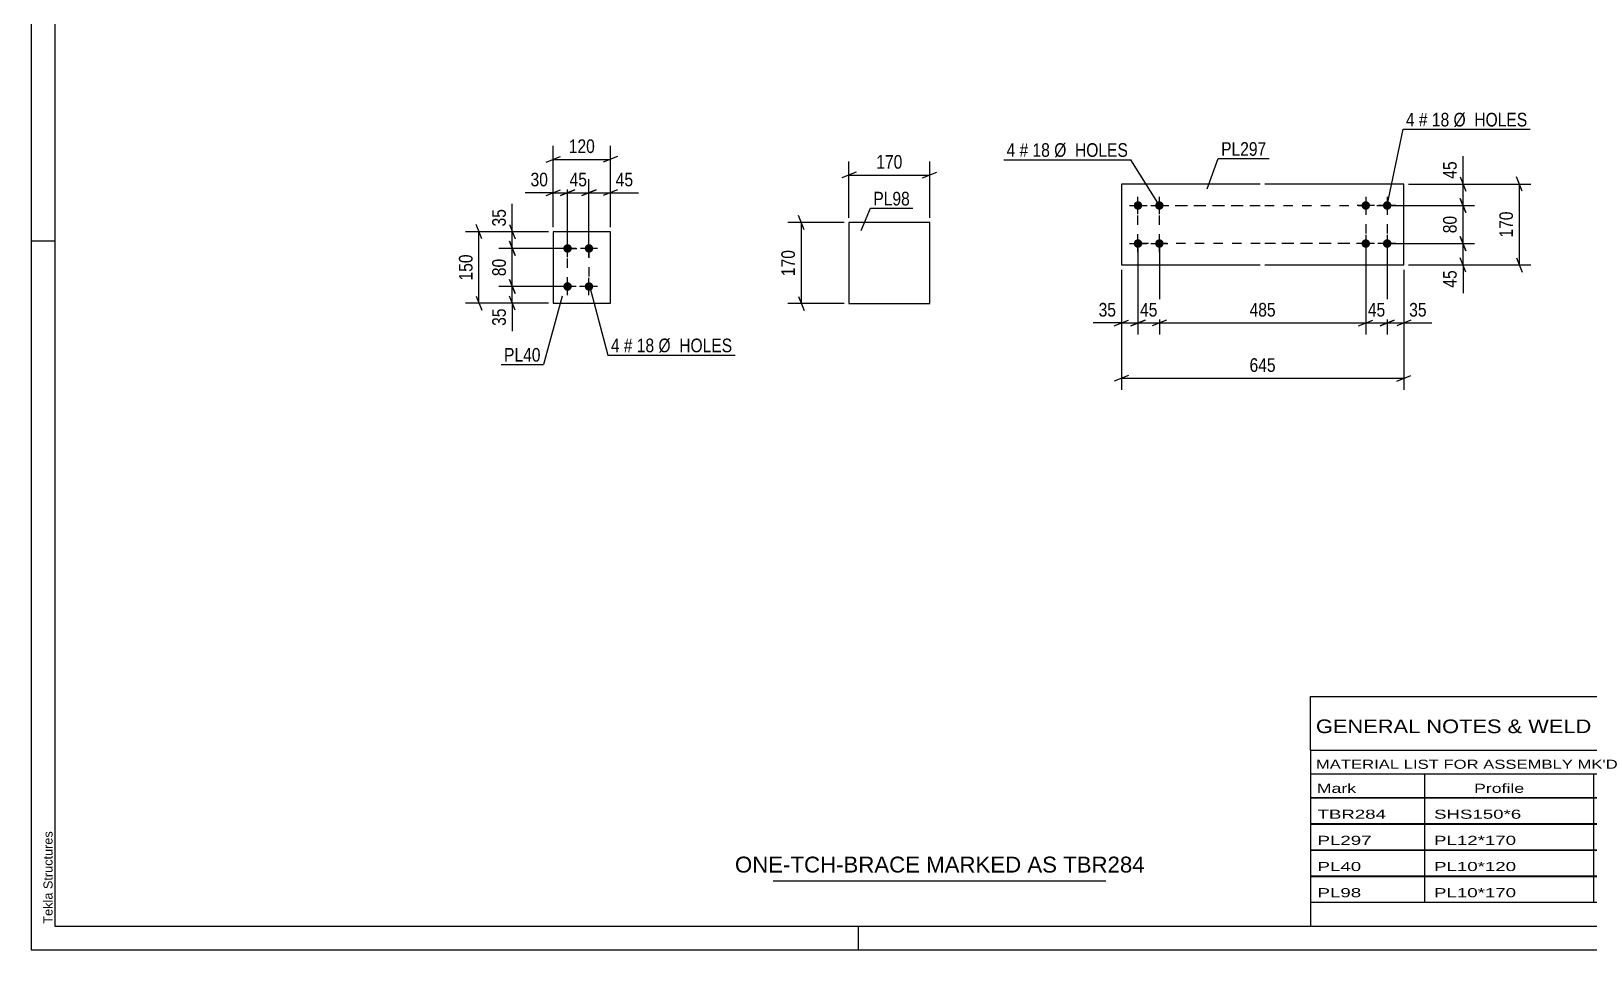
# Model space of a CAD drawing. Header units: millimetres. Extents: x 0 to 594, y 0 to 420.
# Drawn here: x 0 to 327.8, y 0 to 193.1 of the extents above; entities that cross this region are included whole.
import ezdxf

# ---------------------------------------------------------------- set-up
doc = ezdxf.new("R2010")
doc.units = ezdxf.units.MM
doc.linetypes.add('DXK_LINE_DOT2', pattern=[3.9198, 1.9599, -1.9599])
doc.styles.add('Arial', font='ARIAL.TTF', dxfattribs={"height": 0.2})
doc.styles.add('Arial Narrow', font='ARIALN.TTF', dxfattribs={"height": 0.2})

# ---------------------------------------------------------------- blocks, each defined once
blk = doc.blocks.new('Unknown-580575747-1131')
at = {"color": 5, "linetype": 'Continuous'}
for p, q in [((0, 420), (0, 0)), ((5, 415), (5, 5)), ((5, 149), (0, 149)), ((5, 5), (589, 5)), ((174, 0), (174, 5)), ((0, 0), (594, 0))]:
    blk.add_line(p, q, dxfattribs=at)
at = {"color": 174, "linetype": 'Continuous', "style": 'Arial'}
blk.add_text('Tekla Structures', height=1.9102, rotation=90, dxfattribs=at).set_placement((4.5, 5.5))
blk = doc.blocks.new('Bolt-580575747-2195 - 2156')
at = {"linetype": 'Continuous'}
for points in [[(112.79, 146.56, -1), (112.79, 148.36, -1)], [(117.29, 146.56, -1), (117.29, 148.36, -1)], [(112.79, 138.56, -1), (112.79, 140.36, -1)], [(117.29, 138.56, -1), (117.29, 140.36, -1)]]:
    blk.add_hatch(color=1, dxfattribs=at).paths.add_polyline_path(points)
at = {"color": 1, "linetype": 'Continuous'}
for p, q in [((112.79, 145.66), (112.79, 149.26)), ((117.29, 145.66), (117.29, 149.26)), ((114.59, 147.46), (110.99, 147.46)), ((119.09, 147.46), (115.49, 147.46)), ((112.79, 137.66), (112.79, 141.26)), ((117.29, 137.66), (117.29, 141.26)), ((114.59, 139.46), (110.99, 139.46)), ((119.09, 139.46), (115.49, 139.46))]:
    blk.add_line(p, q, dxfattribs=at)
blk = doc.blocks.new('Part-580575747-2162 - 2156')
at = {"color": 2, "linetype": 'Continuous'}
for p, q in [((109.79, 150.96), (109.79, 135.96)), ((121.79, 150.96), (109.79, 150.96)), ((121.79, 135.96), (121.79, 150.96)), ((109.79, 135.96), (121.79, 135.96))]:
    blk.add_line(p, q, dxfattribs=at)
blk = doc.blocks.new('Bolt-580575747-3538 - 3535')
at = {"linetype": 'Continuous'}
for points in [[(232.74, 157.39, -1), (232.74, 155.59, -1)], [(237.24, 157.39, -1), (237.24, 155.59, -1)], [(232.74, 149.39, -1), (232.74, 147.59, -1)], [(237.24, 149.39, -1), (237.24, 147.59, -1)]]:
    blk.add_hatch(color=1, dxfattribs=at).paths.add_polyline_path(points)
at = {"color": 1, "linetype": 'Continuous'}
for p, q in [((232.74, 154.69), (232.74, 158.29)), ((237.24, 154.69), (237.24, 158.29)), ((230.94, 156.49), (234.54, 156.49)), ((235.44, 156.49), (239.04, 156.49)), ((230.94, 148.49), (234.54, 148.49)), ((232.74, 146.69), (232.74, 150.29)), ((235.44, 148.49), (239.04, 148.49)), ((237.24, 146.69), (237.24, 150.29))]:
    blk.add_line(p, q, dxfattribs=at)
blk = doc.blocks.new('Part-580575747-3536 - 3535')
at = {"color": 2, "linetype": 'Continuous'}
for p, q in [((229.24, 160.99), (229.24, 143.99)), ((258.44, 160.99), (229.24, 160.99)), ((288.64, 160.99), (259.44, 160.99)), ((288.64, 143.99), (288.64, 160.99)), ((229.24, 143.99), (258.44, 143.99)), ((259.44, 143.99), (288.64, 143.99))]:
    blk.add_line(p, q, dxfattribs=at)
blk = doc.blocks.new('Bolt-580575747-3537 - 3535')
at = {"linetype": 'Continuous'}
for points in [[(280.64, 155.59, -1), (280.64, 157.39, -1)], [(285.14, 155.59, -1), (285.14, 157.39, -1)], [(280.64, 147.59, -1), (280.64, 149.39, -1)], [(285.14, 147.59, -1), (285.14, 149.39, -1)]]:
    blk.add_hatch(color=1, dxfattribs=at).paths.add_polyline_path(points)
at = {"color": 1, "linetype": 'Continuous'}
for p, q in [((280.64, 158.29), (280.64, 154.69)), ((285.14, 158.29), (285.14, 154.69)), ((282.44, 156.49), (278.84, 156.49)), ((286.94, 156.49), (283.34, 156.49)), ((282.44, 148.49), (278.84, 148.49)), ((280.64, 150.29), (280.64, 146.69)), ((286.94, 148.49), (283.34, 148.49)), ((285.14, 150.29), (285.14, 146.69))]:
    blk.add_line(p, q, dxfattribs=at)
blk = doc.blocks.new('Part-580575747-2399 - 2393')
at = {"color": 2, "linetype": 'Continuous'}
for p, q in [((188.95, 152.88), (171.95, 152.88)), ((171.95, 152.88), (171.95, 135.88)), ((188.95, 135.88), (188.95, 152.88)), ((171.95, 135.88), (188.95, 135.88))]:
    blk.add_line(p, q, dxfattribs=at)
blk = doc.blocks.new('Rectangle-580575747-2379 - 2156')
at = {"color": 1, "linetype": 'DXK_LINE_DOT2'}
blk.add_lwpolyline([(112.79, 147.46), (117.29, 147.46), (117.29, 139.46), (112.79, 139.46), (112.79, 147.46)], close=True, dxfattribs=at)
blk = doc.blocks.new('Rectangle-580575747-3711 - 3535')
at = {"color": 1, "linetype": 'DXK_LINE_DOT2'}
for p, q in [((232.74, 156.49), (258.44, 156.49)), ((232.74, 148.49), (232.74, 156.49)), ((259.44, 156.49), (285.14, 156.49)), ((285.14, 156.49), (285.14, 148.49)), ((258.44, 148.49), (232.74, 148.49)), ((285.14, 148.49), (259.44, 148.49))]:
    blk.add_line(p, q, dxfattribs=at)
blk = doc.blocks.new('Rectangle-580575747-3721 - 3535')
at = {"color": 1, "linetype": 'DXK_LINE_DOT2'}
for p, q in [((237.24, 156.49), (258.44, 156.49)), ((237.24, 148.49), (237.24, 156.49)), ((259.44, 156.49), (280.64, 156.49)), ((280.64, 156.49), (280.64, 148.49)), ((258.44, 148.49), (237.24, 148.49)), ((280.64, 148.49), (259.44, 148.49))]:
    blk.add_line(p, q, dxfattribs=at)
blk = doc.blocks.new('StraightDimension-580575747-2295 - 2156')
at = {"color": 7, "linetype": 'Continuous'}
for p, q in [((108.79, 150.96), (98.31, 150.96)), ((100.56, 152.46), (101.76, 149.46)), ((101.16, 147.46), (101.16, 150.96)), ((101.76, 145.96), (100.56, 148.96)), ((111.79, 147.46), (98.31, 147.46))]:
    blk.add_line(p, q, dxfattribs=at)
at = {"color": 0}
blk.add_wipeout([(100.41, 156.34), (96.21, 156.34), (96.21, 151.48), (100.41, 151.48)], dxfattribs=at)
at = {"color": 7, "linetype": 'Continuous'}
blk.add_line((101.16, 150.96), (101.16, 156.87), dxfattribs=at)
blk.add_line((101.16, 150.96), (101.16, 156.87), dxfattribs=at)
at = {"color": 3, "style": 'Arial Narrow'}
blk.add_text('35', height=2.863, rotation=90.0002, dxfattribs=at).set_placement((99.81, 152.08))
blk = doc.blocks.new('StraightDimension-580575747-2272 - 2156')
at = {"color": 7, "linetype": 'Continuous'}
for p, q in [((100.56, 140.96), (101.76, 137.96)), ((111.79, 139.46), (98.31, 139.46)), ((101.16, 135.96), (101.16, 139.46)), ((108.79, 135.96), (98.31, 135.96)), ((101.76, 134.46), (100.56, 137.46))]:
    blk.add_line(p, q, dxfattribs=at)
at = {"color": 0}
blk.add_wipeout([(100.41, 135.43), (96.21, 135.43), (96.21, 130.58), (100.41, 130.58)], dxfattribs=at)
at = {"color": 7, "linetype": 'Continuous'}
blk.add_line((101.16, 135.96), (101.16, 130.05), dxfattribs=at)
blk.add_line((101.16, 135.96), (101.16, 130.05), dxfattribs=at)
at = {"color": 3, "style": 'Arial Narrow'}
blk.add_text('35', height=2.863, rotation=90.0002, dxfattribs=at).set_placement((99.81, 131.18))
blk = doc.blocks.new('StraightDimension-580575747-2285 - 2156')
at = {"color": 7, "linetype": 'Continuous'}
for p, q in [((100.56, 148.96), (101.76, 145.96)), ((111.79, 147.46), (98.31, 147.46)), ((101.16, 139.46), (101.16, 147.46)), ((101.76, 137.96), (100.56, 140.96)), ((111.79, 139.46), (98.31, 139.46))]:
    blk.add_line(p, q, dxfattribs=at)
at = {"color": 0}
blk.add_wipeout([(100.41, 145.89), (96.21, 145.89), (96.21, 141.03), (100.41, 141.03)], dxfattribs=at)
at = {"color": 3, "style": 'Arial Narrow'}
blk.add_text('80', height=2.863, rotation=90.0002, dxfattribs=at).set_placement((99.81, 141.63))
blk = doc.blocks.new('StraightDimension-580575747-2309 - 2156')
at = {"color": 7, "linetype": 'Continuous'}
for p, q in [((108.79, 150.96), (91.31, 150.96)), ((94.76, 149.46), (93.56, 152.46)), ((94.16, 135.96), (94.16, 150.96)), ((108.79, 135.96), (91.31, 135.96)), ((93.56, 137.46), (94.76, 134.46))]:
    blk.add_line(p, q, dxfattribs=at)
at = {"color": 0}
blk.add_wipeout([(93.41, 146.8), (89.21, 146.8), (89.21, 140.12), (93.41, 140.12)], dxfattribs=at)
at = {"color": 3, "style": 'Arial Narrow'}
blk.add_text('150', height=2.863, rotation=90.0002, dxfattribs=at).set_placement((92.81, 140.72))
blk = doc.blocks.new('StraightDimension-580575747-2326 - 2156')
at = {"color": 7, "linetype": 'Continuous'}
for p, q in [((109.79, 151.96), (109.79, 162.02)), ((112.79, 148.46), (112.79, 162.02)), ((108.29, 158.57), (111.29, 159.77)), ((109.79, 159.17), (112.79, 159.17)), ((114.29, 159.77), (111.29, 158.57))]:
    blk.add_line(p, q, dxfattribs=at)
at = {"color": 0}
blk.add_wipeout([(109.27, 159.92), (109.27, 164.12), (104.41, 164.12), (104.41, 159.92)], dxfattribs=at)
at = {"color": 7, "linetype": 'Continuous'}
blk.add_line((109.79, 159.17), (103.89, 159.17), dxfattribs=at)
blk.add_line((109.79, 159.17), (103.89, 159.17), dxfattribs=at)
at = {"color": 3, "style": 'Arial Narrow'}
blk.add_text('30', height=2.863, dxfattribs=at).set_placement((105.01, 160.52))
blk = doc.blocks.new('StraightDimension-580575747-2339 - 2156')
at = {"color": 7, "linetype": 'Continuous'}
for p, q in [((112.79, 148.46), (112.79, 162.02)), ((117.29, 148.46), (117.29, 162.02)), ((111.29, 158.57), (114.29, 159.77)), ((112.79, 159.17), (117.29, 159.17)), ((118.79, 159.77), (115.79, 158.57))]:
    blk.add_line(p, q, dxfattribs=at)
at = {"color": 0}
blk.add_wipeout([(117.47, 159.92), (117.47, 164.12), (112.62, 164.12), (112.62, 159.92)], dxfattribs=at)
at = {"color": 3, "style": 'Arial Narrow'}
blk.add_text('45', height=2.863, dxfattribs=at).set_placement((113.22, 160.52))
blk = doc.blocks.new('StraightDimension-580575747-2349 - 2156')
at = {"color": 7, "linetype": 'Continuous'}
for p, q in [((117.29, 148.46), (117.29, 162.02)), ((121.79, 151.96), (121.79, 162.02)), ((115.79, 158.57), (118.79, 159.77)), ((117.29, 159.17), (121.79, 159.17)), ((123.29, 159.77), (120.29, 158.57))]:
    blk.add_line(p, q, dxfattribs=at)
at = {"color": 0}
blk.add_wipeout([(127.17, 159.92), (127.17, 164.12), (122.32, 164.12), (122.32, 159.92)], dxfattribs=at)
at = {"color": 7, "linetype": 'Continuous'}
blk.add_line((121.79, 159.17), (127.7, 159.17), dxfattribs=at)
blk.add_line((121.79, 159.17), (127.7, 159.17), dxfattribs=at)
at = {"color": 3, "style": 'Arial Narrow'}
blk.add_text('45', height=2.863, dxfattribs=at).set_placement((122.92, 160.52))
blk = doc.blocks.new('StraightDimension-580575747-2363 - 2156')
at = {"color": 7, "linetype": 'Continuous'}
for p, q in [((109.79, 151.96), (109.79, 169.02)), ((121.79, 151.96), (121.79, 169.02)), ((108.29, 165.57), (111.29, 166.77)), ((109.79, 166.17), (121.79, 166.17)), ((123.29, 166.77), (120.29, 165.57))]:
    blk.add_line(p, q, dxfattribs=at)
at = {"color": 0}
blk.add_wipeout([(119.14, 166.92), (119.14, 171.12), (112.45, 171.12), (112.45, 166.92)], dxfattribs=at)
at = {"color": 3, "style": 'Arial Narrow'}
blk.add_text('120', height=2.863, dxfattribs=at).set_placement((113.05, 167.52))
blk = doc.blocks.new('StraightDimension-580575747-3543 - 3535')
at = {"color": 7, "linetype": 'Continuous'}
for p, q in [((285.14, 147.49), (285.14, 129.39)), ((288.64, 142.99), (288.64, 129.39)), ((283.64, 131.19), (286.64, 132.39)), ((285.14, 131.79), (288.64, 131.79)), ((290.14, 132.39), (287.14, 131.19))]:
    blk.add_line(p, q, dxfattribs=at)
at = {"color": 0}
blk.add_wipeout([(294.02, 132.54), (294.02, 136.74), (289.17, 136.74), (289.17, 132.54)], dxfattribs=at)
at = {"color": 7, "linetype": 'Continuous'}
blk.add_line((288.64, 131.79), (294.55, 131.79), dxfattribs=at)
blk.add_line((288.64, 131.79), (294.55, 131.79), dxfattribs=at)
at = {"color": 3, "style": 'Arial Narrow'}
blk.add_text('35', height=2.863, dxfattribs=at).set_placement((289.77, 133.14))
blk = doc.blocks.new('StraightDimension-580575747-3689 - 3535')
at = {"color": 7, "linetype": 'Continuous'}
for p, q in [((289.64, 160.99), (303.5, 160.99)), ((300.5, 162.49), (301.7, 159.49)), ((301.1, 156.49), (301.1, 160.99)), ((301.7, 154.99), (300.5, 157.99)), ((286.14, 156.49), (303.5, 156.49))]:
    blk.add_line(p, q, dxfattribs=at)
at = {"color": 0}
blk.add_wipeout([(300.35, 166.37), (296.15, 166.37), (296.15, 161.51), (300.35, 161.51)], dxfattribs=at)
at = {"color": 7, "linetype": 'Continuous'}
blk.add_line((301.1, 160.99), (301.1, 166.89), dxfattribs=at)
blk.add_line((301.1, 160.99), (301.1, 166.89), dxfattribs=at)
at = {"color": 3, "style": 'Arial Narrow'}
blk.add_text('45', height=2.863, rotation=90.0002, dxfattribs=at).set_placement((299.75, 162.11))
blk = doc.blocks.new('StraightDimension-580575747-3544 - 3535')
at = {"color": 7, "linetype": 'Continuous'}
for p, q in [((280.64, 147.49), (280.64, 129.39)), ((285.14, 147.49), (285.14, 129.39)), ((279.14, 131.19), (282.14, 132.39)), ((280.64, 131.79), (285.14, 131.79)), ((286.64, 132.39), (283.64, 131.19))]:
    blk.add_line(p, q, dxfattribs=at)
at = {"color": 0}
blk.add_wipeout([(285.32, 132.54), (285.32, 136.74), (280.47, 136.74), (280.47, 132.54)], dxfattribs=at)
at = {"color": 3, "style": 'Arial Narrow'}
blk.add_text('45', height=2.863, dxfattribs=at).set_placement((281.07, 133.14))
blk = doc.blocks.new('StraightDimension-580575747-3545 - 3535')
at = {"color": 7, "linetype": 'Continuous'}
for p, q in [((237.24, 147.49), (237.24, 129.39)), ((280.64, 147.49), (280.64, 129.39)), ((238.74, 132.39), (235.74, 131.19)), ((237.24, 131.79), (280.64, 131.79)), ((279.14, 131.19), (282.14, 132.39))]:
    blk.add_line(p, q, dxfattribs=at)
at = {"color": 0}
blk.add_wipeout([(262.29, 132.54), (262.29, 136.74), (255.6, 136.74), (255.6, 132.54)], dxfattribs=at)
at = {"color": 3, "style": 'Arial Narrow'}
blk.add_text('485', height=2.863, dxfattribs=at).set_placement((256.2, 133.14))
blk = doc.blocks.new('StraightDimension-580575747-3546 - 3535')
at = {"color": 7, "linetype": 'Continuous'}
for p, q in [((232.74, 147.49), (232.74, 129.39)), ((237.24, 147.49), (237.24, 129.39)), ((231.24, 131.19), (234.24, 132.39)), ((232.74, 131.79), (237.24, 131.79)), ((238.74, 132.39), (235.74, 131.19))]:
    blk.add_line(p, q, dxfattribs=at)
at = {"color": 0}
blk.add_wipeout([(237.42, 132.54), (237.42, 136.74), (232.57, 136.74), (232.57, 132.54)], dxfattribs=at)
at = {"color": 3, "style": 'Arial Narrow'}
blk.add_text('45', height=2.863, dxfattribs=at).set_placement((233.17, 133.14))
blk = doc.blocks.new('StraightDimension-580575747-3547 - 3535')
at = {"color": 7, "linetype": 'Continuous'}
for p, q in [((232.74, 147.49), (232.74, 129.39)), ((229.24, 142.99), (229.24, 129.39)), ((227.74, 131.19), (230.74, 132.39)), ((229.24, 131.79), (232.74, 131.79)), ((234.24, 132.39), (231.24, 131.19))]:
    blk.add_line(p, q, dxfattribs=at)
at = {"color": 0}
blk.add_wipeout([(228.72, 132.54), (228.72, 136.74), (223.86, 136.74), (223.86, 132.54)], dxfattribs=at)
at = {"color": 7, "linetype": 'Continuous'}
blk.add_line((229.24, 131.79), (223.34, 131.79), dxfattribs=at)
blk.add_line((229.24, 131.79), (223.34, 131.79), dxfattribs=at)
at = {"color": 3, "style": 'Arial Narrow'}
blk.add_text('35', height=2.863, dxfattribs=at).set_placement((224.46, 133.14))
blk = doc.blocks.new('StraightDimension-580575747-3563 - 3535')
at = {"color": 7, "linetype": 'Continuous'}
for p, q in [((229.24, 142.99), (229.24, 117.76)), ((288.64, 142.99), (288.64, 117.76)), ((230.74, 120.76), (227.74, 119.56)), ((229.24, 120.16), (288.64, 120.16)), ((287.14, 119.56), (290.14, 120.76))]:
    blk.add_line(p, q, dxfattribs=at)
at = {"color": 0}
blk.add_wipeout([(262.29, 120.91), (262.29, 125.11), (255.6, 125.11), (255.6, 120.91)], dxfattribs=at)
at = {"color": 3, "style": 'Arial Narrow'}
blk.add_text('645', height=2.863, dxfattribs=at).set_placement((256.2, 121.51))
blk = doc.blocks.new('StraightDimension-580575747-3583 - 3535')
at = {"color": 7, "linetype": 'Continuous'}
for p, q in [((289.64, 160.99), (315.34, 160.99)), ((313.54, 159.49), (312.34, 162.49)), ((312.94, 143.99), (312.94, 160.99)), ((312.34, 145.49), (313.54, 142.49)), ((289.64, 143.99), (315.34, 143.99))]:
    blk.add_line(p, q, dxfattribs=at)
at = {"color": 0}
blk.add_wipeout([(312.19, 155.83), (307.99, 155.83), (307.99, 149.15), (312.19, 149.15)], dxfattribs=at)
at = {"color": 3, "style": 'Arial Narrow'}
blk.add_text('170', height=2.863, rotation=90.0002, dxfattribs=at).set_placement((311.59, 149.75))
blk = doc.blocks.new('StraightDimension-580575747-3690 - 3535')
at = {"color": 7, "linetype": 'Continuous'}
for p, q in [((300.5, 157.99), (301.7, 154.99)), ((286.14, 156.49), (303.5, 156.49)), ((301.1, 148.49), (301.1, 156.49)), ((286.14, 148.49), (303.5, 148.49)), ((301.7, 146.99), (300.5, 149.99))]:
    blk.add_line(p, q, dxfattribs=at)
at = {"color": 0}
blk.add_wipeout([(300.35, 154.92), (296.15, 154.92), (296.15, 150.06), (300.35, 150.06)], dxfattribs=at)
at = {"color": 3, "style": 'Arial Narrow'}
blk.add_text('80', height=2.863, rotation=90.0002, dxfattribs=at).set_placement((299.75, 150.66))
blk = doc.blocks.new('StraightDimension-580575747-3691 - 3535')
at = {"color": 7, "linetype": 'Continuous'}
for p, q in [((286.14, 148.49), (303.5, 148.49)), ((300.5, 149.99), (301.7, 146.99)), ((301.1, 143.99), (301.1, 148.49)), ((301.7, 142.49), (300.5, 145.49)), ((289.64, 143.99), (303.5, 143.99))]:
    blk.add_line(p, q, dxfattribs=at)
at = {"color": 0}
blk.add_wipeout([(300.35, 143.46), (296.15, 143.46), (296.15, 138.61), (300.35, 138.61)], dxfattribs=at)
at = {"color": 7, "linetype": 'Continuous'}
blk.add_line((301.1, 143.99), (301.1, 138.08), dxfattribs=at)
blk.add_line((301.1, 143.99), (301.1, 138.08), dxfattribs=at)
at = {"color": 3, "style": 'Arial Narrow'}
blk.add_text('45', height=2.863, rotation=90.0002, dxfattribs=at).set_placement((299.75, 139.21))
blk = doc.blocks.new('StraightDimension-580575747-2401 - 2393')
at = {"color": 7, "linetype": 'Continuous'}
for p, q in [((171.95, 153.88), (171.95, 165.73)), ((188.95, 153.88), (188.95, 165.73)), ((173.45, 163.48), (170.45, 162.28)), ((171.95, 162.88), (188.95, 162.88)), ((187.45, 162.28), (190.45, 163.48))]:
    blk.add_line(p, q, dxfattribs=at)
at = {"color": 0}
blk.add_wipeout([(183.79, 163.63), (183.79, 167.83), (177.11, 167.83), (177.11, 163.63)], dxfattribs=at)
at = {"color": 3, "style": 'Arial Narrow'}
blk.add_text('170', height=2.863, dxfattribs=at).set_placement((177.71, 164.23))
blk = doc.blocks.new('StraightDimension-580575747-2412 - 2393')
at = {"color": 7, "linetype": 'Continuous'}
for p, q in [((162.55, 151.38), (161.35, 154.38)), ((170.95, 152.88), (159.1, 152.88)), ((161.95, 135.88), (161.95, 152.88)), ((170.95, 135.88), (159.1, 135.88)), ((161.35, 137.38), (162.55, 134.38))]:
    blk.add_line(p, q, dxfattribs=at)
at = {"color": 0}
blk.add_wipeout([(161.2, 147.72), (157, 147.72), (157, 141.04), (161.2, 141.04)], dxfattribs=at)
at = {"color": 3, "style": 'Arial Narrow'}
blk.add_text('170', height=2.863, rotation=90.0002, dxfattribs=at).set_placement((160.6, 141.64))
blk = doc.blocks.new('Unknown-580575747-4476')
at = {"color": 7, "linetype": 'Continuous'}
for p, q in [((269, 53.25), (429, 53.25)), ((269, 42), (269, 53.25)), ((429, 53.25), (429, 42)), ((269, 42), (429, 42)), ((269, 42), (269, 37)), ((429, 42), (429, 37)), ((269, 37), (429, 37)), ((269, 37), (269, 32)), ((293, 37), (293, 32)), ((328.5, 37), (328.5, 32)), ((354.5, 37), (354.5, 32)), ((367.5, 37), (367.5, 32)), ((385, 37), (385, 32)), ((407, 37), (407, 32)), ((429, 37), (429, 32)), ((269, 32), (429, 32)), ((269, 31.95), (269, 26.55)), ((269, 31.95), (429, 31.95)), ((293, 32), (293, 26.5)), ((328.5, 32), (328.5, 26.5)), ((354.5, 32), (354.5, 26.5)), ((367.5, 32), (367.5, 26.5)), ((385, 32), (385, 26.5)), ((407, 32), (407, 26.5)), ((429, 31.95), (429, 26.55)), ((269, 26.55), (429, 26.55)), ((269, 26.45), (269, 21.05)), ((269, 26.45), (429, 26.45)), ((293, 26.5), (293, 21)), ((328.5, 26.5), (328.5, 21)), ((354.5, 26.5), (354.5, 21)), ((367.5, 26.5), (367.5, 21)), ((385, 26.5), (385, 21)), ((407, 26.5), (407, 21)), ((429, 26.45), (429, 21.05)), ((269, 21.05), (429, 21.05)), ((269, 20.95), (269, 15.55)), ((269, 20.95), (429, 20.95)), ((293, 21), (293, 15.5)), ((328.5, 21), (328.5, 15.5)), ((354.5, 21), (354.5, 15.5)), ((367.5, 21), (367.5, 15.5)), ((385, 21), (385, 15.5)), ((407, 21), (407, 15.5)), ((429, 20.95), (429, 15.55)), ((269, 15.55), (429, 15.55)), ((269, 15.45), (269, 10.05)), ((269, 15.45), (429, 15.45)), ((293, 15.5), (293, 10)), ((328.5, 15.5), (328.5, 10)), ((354.5, 15.5), (354.5, 10)), ((367.5, 15.5), (367.5, 10)), ((385, 15.5), (385, 10)), ((407, 15.5), (407, 10)), ((429, 15.45), (429, 10.05)), ((269, 10.05), (429, 10.05)), ((269, 10), (429, 10)), ((269, 10), (269, 5)), ((385, 10), (385, 5)), ((407, 10), (407, 5)), ((429, 10), (429, 5)), ((269, 5), (429, 5))]:
    blk.add_line(p, q, dxfattribs=at)
at = {"color": 7, "style": 'Arial Narrow'}
for s, height, width, p in [('GENERAL NOTES & WELD DETAILS :', 2.8633, 1.4, (270.15, 45.56)), ('REFER TYP DRAWING TYP-01', 1.9089, 1.6, (353.7, 45.66)), ("MATERIAL LIST FOR ASSEMBLY MK'D", 1.9089, 1.6, (270.15, 38.06)), ('TBR284', 1.909, 1.794707, (361.59, 37.97)), ('1', 1.91, 1.794707, (391.08, 38.06)), ('No. Required', 1.9089, 1.6, (400.41, 38.06)), ('Mark', 1.909, 1.7, (270.34, 33)), ('Profile', 1.909, 1.7, (303.41, 33)), ('Material', 1.909, 1.7, (333.54, 33.06)), ('No.', 1.909, 1.7, (358.5, 33.06)), ('Length', 1.909, 1.7, (369, 33.06)), ('Area', 1.909, 1.7, (391.5, 33.06)), ('Weight', 1.909, 1.7, (411, 33.06))]:
    blk.add_text(s, height=height, dxfattribs=dict(at, width=width)).set_placement(p)
at = {"color": 7, "linetype": 'Continuous', "style": 'Arial Narrow'}
for s, height, width, p in [('TBR284', 1.909, 1.794707, (270.5, 27.56)), ('SHS150*6', 1.909, 1.794707, (295, 27.56)), ('E350', 1.909, 1.794707, (334.74, 27.56)), ('5562', 1.909, 1.794707, (371.58, 27.56)), ('3.3', 1.909, 1.794707, (395.32, 27.56)), ('150.6', 1.909, 1.794707, (411.96, 27.56)), ('1', 1.91, 1.794707, (358.86, 27.56)), ('PL297', 1.909, 1.794707, (270.5, 22.06)), ('PL12*170', 1.909, 1.794707, (295, 22.06)), ('E350', 1.909, 1.794707, (334.74, 22.06)), ('1', 1.91, 1.794707, (358.86, 22.06)), ('645', 1.909, 1.794707, (373.77, 22.06)), ('0.2', 1.909, 1.794707, (395.32, 22.06)), ('10.3', 1.909, 1.794707, (414.14, 22.06)), ('PL40', 1.909, 1.794707, (270.5, 16.56)), ('PL10*120', 1.909, 1.794707, (295, 16.56)), ('E350', 1.909, 1.794707, (334.74, 16.56)), ('4', 1.91, 1.794707, (358.86, 16.56)), ('150', 1.909, 1.794707, (373.77, 16.56)), ('0.0', 1.909, 1.794707, (395.32, 16.56)), ('5.7', 1.909, 1.794707, (416.33, 16.56)), ('PL98', 1.909, 1.794707, (270.5, 11.06)), ('PL10*170', 1.909, 1.794707, (295, 11.06)), ('E350', 1.909, 1.794707, (334.74, 11.06)), ('2', 1.91, 1.794707, (358.86, 11.06)), ('170', 1.909, 1.794707, (373.77, 11.06)), ('0.1', 1.909, 1.794707, (395.32, 11.06)), ('4.5', 1.909, 1.794707, (416.33, 11.06)), ('Total', 1.909, 1.7, (371.33, 6.5)), ('3.9', 1.909, 1.794707, (394.83, 6.5)), ('171.1', 1.909, 1.794707, (411.96, 6.5))]:
    blk.add_text(s, height=height, dxfattribs=dict(at, width=width)).set_placement(p)
blk = doc.blocks.new('Unknown-580575747-4477')
at = {"color": 7, "linetype": 'Continuous'}
blk.add_line((156, 14.5), (226, 14.5), dxfattribs=at)
at = {"color": 7, "style": 'Arial'}
blk.add_text('ONE-TCH-BRACE MARKED AS TBR284', height=3.3428, dxfattribs=at).set_placement((147.99, 16.25))
blk = doc.blocks.new('Mark-580575747-2158 - 2156')
at = {"color": 0}
blk.add_wipeout([(107.12, 123.66), (107.12, 126.66), (99.44, 126.66), (99.44, 123.66)], dxfattribs=at)
blk.add_wipeout([(107.12, 123.66), (107.12, 126.66), (99.44, 126.66), (99.44, 123.66)], dxfattribs=at)
at = {"color": 30, "linetype": 'Continuous'}
for p in [(111.64, 137.46), (98.84, 123.06)]:
    blk.add_line(p, (107.72, 123.06), dxfattribs=at)
at = {"color": 3, "style": 'Arial Narrow'}
blk.add_text('PL40', height=2.863, dxfattribs=at).set_placement((99.44, 123.66))
blk = doc.blocks.new('Mark-580575747-2191 - 2156')
at = {"color": 0}
blk.add_wipeout([(123.72, 125.64), (123.72, 128.64), (121.89, 128.64), (121.89, 125.64)], dxfattribs=at)
blk.add_wipeout([(123.72, 125.64), (123.72, 128.64), (121.89, 128.64), (121.89, 125.64)], dxfattribs=at)
at = {"color": 7, "linetype": 'Continuous'}
blk.add_line((117.41, 139.61), (121.29, 125.04), dxfattribs=at)
at = {"color": 0}
blk.add_wipeout([(126.45, 125.64), (126.45, 128.64), (124.62, 128.64), (124.62, 125.64)], dxfattribs=at)
blk.add_wipeout([(126.45, 125.64), (126.45, 128.64), (124.62, 128.64), (124.62, 125.64)], dxfattribs=at)
at = {"color": 3, "style": 'Arial Narrow'}
blk.add_text('4', height=2.86, dxfattribs=at).set_placement((121.89, 125.64))
at = {"color": 0}
blk.add_wipeout([(131, 125.64), (131, 128.64), (127.35, 128.64), (127.35, 125.64)], dxfattribs=at)
blk.add_wipeout([(131, 125.64), (131, 128.64), (127.35, 128.64), (127.35, 125.64)], dxfattribs=at)
at = {"color": 3, "style": 'Arial Narrow'}
blk.add_text('#', height=2.86, dxfattribs=at).set_placement((124.62, 125.64))
at = {"color": 0}
blk.add_wipeout([(147.43, 125.64), (147.43, 128.64), (131.9, 128.64), (131.9, 125.64)], dxfattribs=at)
blk.add_wipeout([(147.43, 125.64), (147.43, 128.64), (131.9, 128.64), (131.9, 125.64)], dxfattribs=at)
at = {"color": 7, "linetype": 'Continuous'}
blk.add_line((121.29, 125.04), (148.03, 125.04), dxfattribs=at)
at = {"color": 3, "style": 'Arial Narrow'}
for s, p in [('18', (127.35, 125.64)), ('Ø  HOLES', (131.9, 125.64))]:
    blk.add_text(s, height=2.863, dxfattribs=at).set_placement(p)
blk = doc.blocks.new('Mark-580575747-3586 - 3535')
at = {"color": 0}
blk.add_wipeout([(259.72, 166.94), (259.72, 169.94), (250.22, 169.94), (250.22, 166.94)], dxfattribs=at)
blk.add_wipeout([(259.72, 166.94), (259.72, 169.94), (250.22, 169.94), (250.22, 166.94)], dxfattribs=at)
at = {"color": 30, "linetype": 'Continuous'}
for p, q in [((247.31, 160), (249.62, 166.34)), ((249.62, 166.34), (260.32, 166.34))]:
    blk.add_line(p, q, dxfattribs=at)
at = {"color": 3, "style": 'Arial Narrow'}
blk.add_text('PL297', height=2.863, dxfattribs=at).set_placement((250.22, 166.94))
blk = doc.blocks.new('Mark-580575747-3589 - 3535')
at = {"color": 0}
blk.add_wipeout([(290.91, 173.11), (290.91, 176.11), (289.08, 176.11), (289.08, 173.11)], dxfattribs=at)
blk.add_wipeout([(290.91, 173.11), (290.91, 176.11), (289.08, 176.11), (289.08, 173.11)], dxfattribs=at)
at = {"color": 7, "linetype": 'Continuous'}
blk.add_line((285.14, 156.49), (288.48, 172.51), dxfattribs=at)
at = {"color": 0}
blk.add_wipeout([(293.64, 173.11), (293.64, 176.11), (291.81, 176.11), (291.81, 173.11)], dxfattribs=at)
blk.add_wipeout([(293.64, 173.11), (293.64, 176.11), (291.81, 176.11), (291.81, 173.11)], dxfattribs=at)
at = {"color": 3, "style": 'Arial Narrow'}
blk.add_text('4', height=2.86, dxfattribs=at).set_placement((289.08, 173.11))
at = {"color": 0}
blk.add_wipeout([(298.19, 173.11), (298.19, 176.11), (294.54, 176.11), (294.54, 173.11)], dxfattribs=at)
blk.add_wipeout([(298.19, 173.11), (298.19, 176.11), (294.54, 176.11), (294.54, 173.11)], dxfattribs=at)
at = {"color": 3, "style": 'Arial Narrow'}
blk.add_text('#', height=2.86, dxfattribs=at).set_placement((291.81, 173.11))
at = {"color": 0}
blk.add_wipeout([(314.62, 173.11), (314.62, 176.11), (299.09, 176.11), (299.09, 173.11)], dxfattribs=at)
blk.add_wipeout([(314.62, 173.11), (314.62, 176.11), (299.09, 176.11), (299.09, 173.11)], dxfattribs=at)
at = {"color": 7, "linetype": 'Continuous'}
blk.add_line((288.48, 172.51), (315.22, 172.51), dxfattribs=at)
at = {"color": 3, "style": 'Arial Narrow'}
for s, p in [('18', (294.54, 173.11)), ('Ø  HOLES', (299.09, 173.11))]:
    blk.add_text(s, height=2.863, dxfattribs=at).set_placement(p)
blk = doc.blocks.new('Mark-580575747-3590 - 3535')
at = {"color": 0}
blk.add_wipeout([(206.93, 166.72), (206.93, 169.72), (205.1, 169.72), (205.1, 166.72)], dxfattribs=at)
blk.add_wipeout([(206.93, 166.72), (206.93, 169.72), (205.1, 169.72), (205.1, 166.72)], dxfattribs=at)
blk.add_wipeout([(209.66, 166.72), (209.66, 169.72), (207.83, 169.72), (207.83, 166.72)], dxfattribs=at)
blk.add_wipeout([(209.66, 166.72), (209.66, 169.72), (207.83, 169.72), (207.83, 166.72)], dxfattribs=at)
at = {"color": 3, "style": 'Arial Narrow'}
blk.add_text('4', height=2.86, dxfattribs=at).set_placement((205.1, 166.72))
at = {"color": 0}
blk.add_wipeout([(214.22, 166.72), (214.22, 169.72), (210.56, 169.72), (210.56, 166.72)], dxfattribs=at)
blk.add_wipeout([(214.22, 166.72), (214.22, 169.72), (210.56, 169.72), (210.56, 166.72)], dxfattribs=at)
at = {"color": 3, "style": 'Arial Narrow'}
blk.add_text('#', height=2.86, dxfattribs=at).set_placement((207.83, 166.72))
at = {"color": 0}
blk.add_wipeout([(230.64, 166.72), (230.64, 169.72), (215.12, 169.72), (215.12, 166.72)], dxfattribs=at)
blk.add_wipeout([(230.64, 166.72), (230.64, 169.72), (215.12, 169.72), (215.12, 166.72)], dxfattribs=at)
at = {"color": 7, "linetype": 'Continuous'}
for p in [(204.5, 166.12), (237.24, 156.49)]:
    blk.add_line(p, (231.24, 166.12), dxfattribs=at)
at = {"color": 3, "style": 'Arial Narrow'}
for s, p in [('18', (210.56, 166.72)), ('Ø  HOLES', (215.12, 166.72))]:
    blk.add_text(s, height=2.863, dxfattribs=at).set_placement(p)
blk = doc.blocks.new('Mark-580575747-2395 - 2393')
at = {"color": 0}
blk.add_wipeout([(184.76, 156.5), (184.76, 159.5), (177.09, 159.5), (177.09, 156.5)], dxfattribs=at)
blk.add_wipeout([(184.76, 156.5), (184.76, 159.5), (177.09, 159.5), (177.09, 156.5)], dxfattribs=at)
at = {"color": 30, "linetype": 'Continuous'}
for p, q in [((174.52, 151.22), (176.49, 155.9)), ((176.49, 155.9), (185.36, 155.9))]:
    blk.add_line(p, q, dxfattribs=at)
at = {"color": 3, "style": 'Arial Narrow'}
blk.add_text('PL98', height=2.863, dxfattribs=at).set_placement((177.09, 156.5))

msp = doc.modelspace()

# ---------------------------------------------------------------- block references
for name in ['Unknown-580575747-1131', 'Part-580575747-3536 - 3535', 'Bolt-580575747-3538 - 3535', 'Bolt-580575747-3537 - 3535', 'Rectangle-580575747-3711 - 3535', 'Rectangle-580575747-3721 - 3535', 'Part-580575747-2162 - 2156', 'Part-580575747-2399 - 2393', 'Bolt-580575747-2195 - 2156', 'Rectangle-580575747-2379 - 2156', 'Unknown-580575747-4476', 'Unknown-580575747-4477']:
    msp.add_blockref(name, (0, 0))

# ---------------------------------------------------------------- next in the draw order: block references
for name in ['StraightDimension-580575747-2401 - 2393', 'Mark-580575747-3590 - 3535', 'Mark-580575747-3586 - 3535', 'StraightDimension-580575747-3689 - 3535', 'StraightDimension-580575747-2295 - 2156', 'StraightDimension-580575747-3543 - 3535', 'StraightDimension-580575747-2272 - 2156', 'Mark-580575747-2191 - 2156']:
    msp.add_blockref(name, (0, 0))

# ---------------------------------------------------------------- next in the draw order: block references
for name in ['Mark-580575747-2395 - 2393', 'StraightDimension-580575747-2412 - 2393', 'StraightDimension-580575747-2285 - 2156', 'StraightDimension-580575747-3544 - 3535']:
    msp.add_blockref(name, (0, 0))

# ---------------------------------------------------------------- next in the draw order: block references
for name in ['StraightDimension-580575747-2309 - 2156', 'StraightDimension-580575747-3545 - 3535']:
    msp.add_blockref(name, (0, 0))

# ---------------------------------------------------------------- next in the draw order: block references
for name in ['StraightDimension-580575747-2326 - 2156', 'StraightDimension-580575747-3546 - 3535', 'Mark-580575747-2158 - 2156']:
    msp.add_blockref(name, (0, 0))

# ---------------------------------------------------------------- next in the draw order: block references
for name in ['StraightDimension-580575747-2339 - 2156', 'StraightDimension-580575747-3547 - 3535']:
    msp.add_blockref(name, (0, 0))

# ---------------------------------------------------------------- next in the draw order: block references
for name in ['StraightDimension-580575747-2349 - 2156', 'StraightDimension-580575747-3563 - 3535']:
    msp.add_blockref(name, (0, 0))

# ---------------------------------------------------------------- next in the draw order: block references
for name in ['StraightDimension-580575747-2363 - 2156', 'StraightDimension-580575747-3583 - 3535']:
    msp.add_blockref(name, (0, 0))

# ---------------------------------------------------------------- next in the draw order: block references
msp.add_blockref('StraightDimension-580575747-3690 - 3535', (0, 0))

# ---------------------------------------------------------------- next in the draw order: block references
for name in ['Mark-580575747-3589 - 3535', 'StraightDimension-580575747-3691 - 3535']:
    msp.add_blockref(name, (0, 0))

doc.saveas('drawing.dxf')
